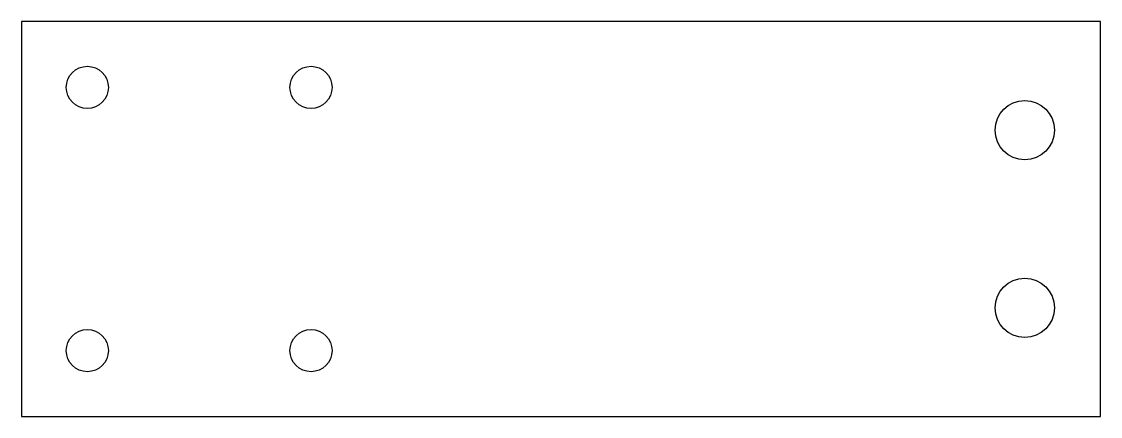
# Model space of a CAD drawing. Header units: millimetres. Extents: x -42 to 40, y -5 to 25.
import ezdxf

# ---------------------------------------------------------------- set-up
doc = ezdxf.new("R2010")
doc.units = ezdxf.units.MM

msp = doc.modelspace()

# ---------------------------------------------------------------- linework, layer by layer
at = {"color": 7, "linetype": 'Continuous', "lineweight": 25}
for p, q in [((-42, 25), (-42, -5)), ((40, 25), (-42, 25)), ((40, -5), (40, 25)), ((-42, -5), (40, -5))]:
    msp.add_line(p, q, dxfattribs=at)
for centre, radius in [((-37, 20), 1.6), ((-20, 20), 1.6), ((34.25, 16.75), 2.25), ((34.25, 3.25), 2.25), ((-37, 0), 1.6), ((-20, 0), 1.6)]:
    msp.add_circle(centre, radius, dxfattribs=at)

doc.saveas('drawing.dxf')
